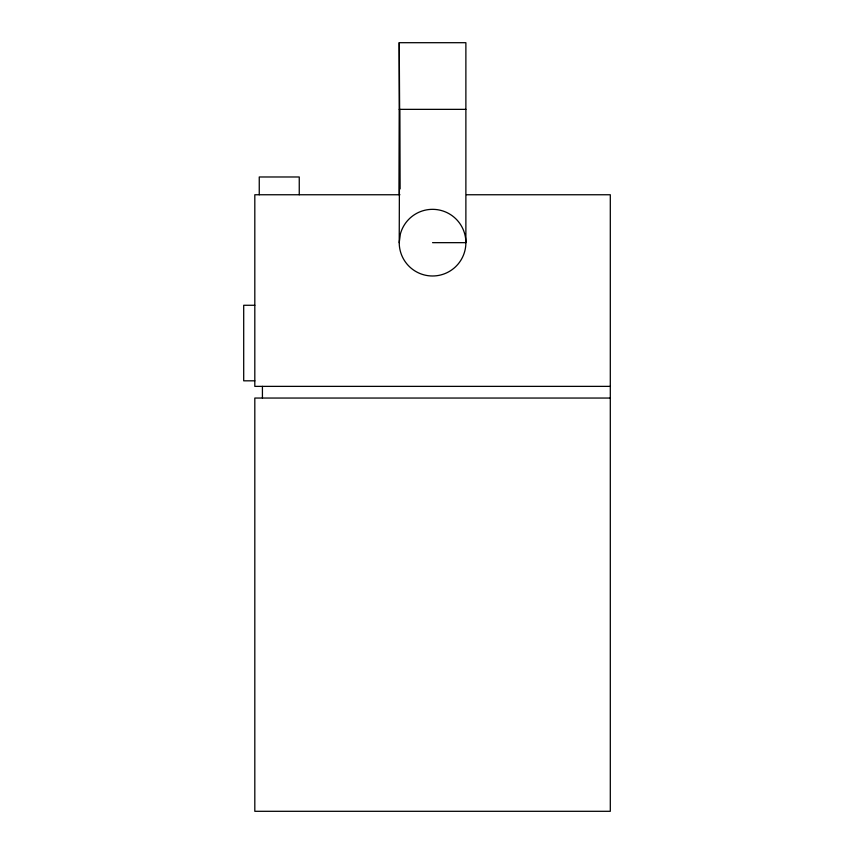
<?xml version="1.0" encoding="UTF-8"?>
<svg xmlns="http://www.w3.org/2000/svg" width="854" height="854" viewBox="0 0 854 854"><rect width="100%" height="100%" fill="white"/><g stroke="black" fill="none" stroke-linecap="round" stroke-linejoin="round"><path stroke-width="1.28" d="M399.224 242.664L400.366 234.039A33.327 33.327 0 0 1 453.976 217.129A33.327 33.327 0 0 1 446.642 272.864A33.327 33.327 0 0 1 399.224 242.664L399.619 109.355M399.224 194.669L399.224 42.7L465.878 42.7L465.878 242.664L432.551 242.664M399.224 109.355L465.878 109.355M399.939 194.755L254.812 194.755L254.812 386.371L610.3 386.371M466.508 194.755L610.3 194.755L610.3 811.3L254.812 811.3L254.812 398.049L610.3 398.049M254.812 305.273L243.7 305.273L243.7 380.82L254.812 380.82M399.224 42.7L400.099 188.937M299.252 194.755L299.252 176.981L259.253 176.981L259.253 194.755M262.424 386.371L262.424 398.049"/></g></svg>
